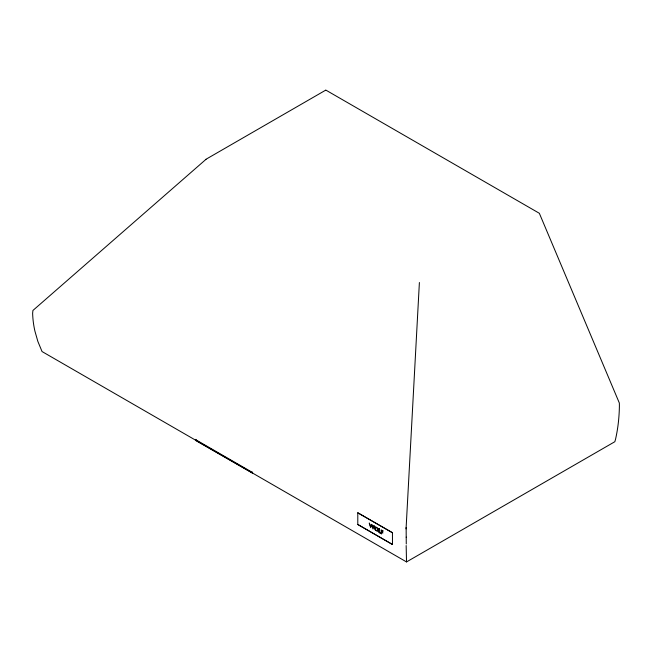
<?xml version="1.0" encoding="UTF-8"?>
<svg xmlns="http://www.w3.org/2000/svg" width="652" height="652" viewBox="0 0 652 652"><rect width="100%" height="100%" fill="white"/><g stroke="black" fill="none" stroke-linecap="round" stroke-linejoin="round"><path stroke-width="0.98" d="M252.52 472.089L252.52 472.887M419.391 282.512L406.057 528.894M357.752 512.814L392.447 532.684L392.48 544.461L357.842 524.469M206.016 159.316L32.926 310.458L32.633 313.294A137.906 112.478 -4.7 0 0 34.939 331.208L37.849 341.395L42.046 351.55L406.522 561.926L614.836 441.714L615.496 439.424A214.989 124.124 60 0 0 616.898 432.537A205.421 118.599 60 0 0 619.4 405.731L619.327 402.993L539.343 213.285L325.886 90.123M195.877 439.391L195.877 440.589L252.169 472.944M205.918 159.308L325.658 90.18M195.877 440.19L195.73 439.709L252.169 472.292M392.447 544.501L357.842 524.542M252.658 472.578L251.68 472.578M392.357 532.733L357.793 512.733L357.793 524.493M406.522 561.926L406.163 545.537M378.038 529.228L378.103 529.514A2.551 1.475 60 0 1 378.152 530.312L378.038 530.736A2.331 1.345 60 0 1 377.329 531.274L375.413 530.174A2.372 1.369 60 0 1 374.59 528.259A2.494 1.443 60 0 1 374.631 527.509A2.355 1.361 60 0 1 375.422 526.775L377.321 527.875A2.331 1.345 60 0 1 378.038 529.326M406.269 543.972A140.164 5.403 -88.4 0 1 406.212 537.109M406.204 537.199A136.814 5.24 -88.5 0 1 406.163 527.501M375.079 528.079L375.169 528.919A1.72 0.994 60 0 0 375.699 529.913L377.035 530.687A1.72 0.994 60 0 0 377.573 530.304L377.573 529.131A1.712 0.986 60 0 0 377.035 528.136L375.699 527.362A1.712 0.986 60 0 0 375.169 527.745L375.079 528.079M373.881 525.659L372.968 527.794L372.039 524.599L371.583 524.338L370.662 526.457L369.26 522.994L370.613 527.664L371.811 525.202L372.993 529.041L374.354 525.936L373.881 525.659M379.228 528.748L378.747 528.47L378.747 532.325L380.735 533.475L379.228 532.105L379.228 528.748M382.936 530.891L381.151 529.864L381.151 533.711L381.632 533.988L381.632 532.203L382.936 532.953L381.632 531.706L381.632 530.638L382.936 531.388L382.936 530.891"/></g></svg>
